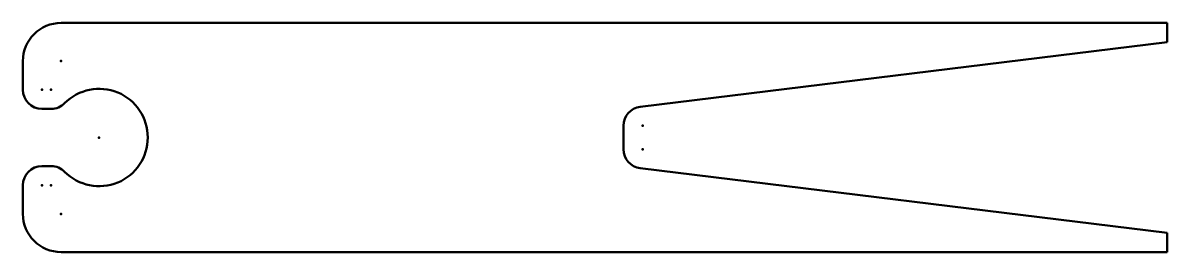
# Model space of a CAD drawing. Header units: millimetres. Extents: x -2 to 58, y 0 to 12.
import ezdxf

# ---------------------------------------------------------------- set-up
doc = ezdxf.new("R2010")
doc.units = ezdxf.units.MM
doc.layers.add('IV_ARC_CENTERS', color=7, linetype='Continuous', lineweight=50)
doc.layers.add('IV_OUTER_PROFILE', color=7, linetype='Continuous', lineweight=50)

msp = doc.modelspace()

# ---------------------------------------------------------------- linework, layer by layer
at = {"layer": 'IV_ARC_CENTERS'}
for p in [(0, 10), (-1, 8.5), (-0.52, 8.5), (30.495, 6.615), (2, 6), (30.495, 5.385), (-1, 3.5), (-0.52, 3.5), (0, 2)]:
    msp.add_point(p, dxfattribs=at)
at = {"layer": 'IV_OUTER_PROFILE'}
for p, q in [((0, 12), (58, 12)), ((58, 12), (58, 11)), ((58, 11), (30.373, 7.608)), ((-2, 8.5), (-2, 10)), ((-0.52, 7.5), (-1, 7.5)), ((29.495, 6.615), (29.495, 5.385)), ((-1, 4.5), (-0.52, 4.5)), ((30.373, 4.392), (58, 1)), ((-2, 2), (-2, 3.5)), ((58, 1), (58, 0)), ((58, 0), (0, 0))]:
    msp.add_line(p, q, dxfattribs=at)
for centre, radius, start, end in [((0, 10), 2, 90, 180), ((-1, 8.5), 1, 180, 270), ((2, 6), 2.55, 224.767, 135.233), ((-0.52, 8.5), 1, 270, 315.233), ((30.495, 6.615), 1, 97, 180), ((30.495, 5.385), 1, 180, 263), ((-1, 3.5), 1, 90, 180), ((-0.52, 3.5), 1, 44.767, 90), ((0, 2), 2, 180, 270)]:
    msp.add_arc(centre, radius, start, end, dxfattribs=at)

doc.saveas('drawing.dxf')
